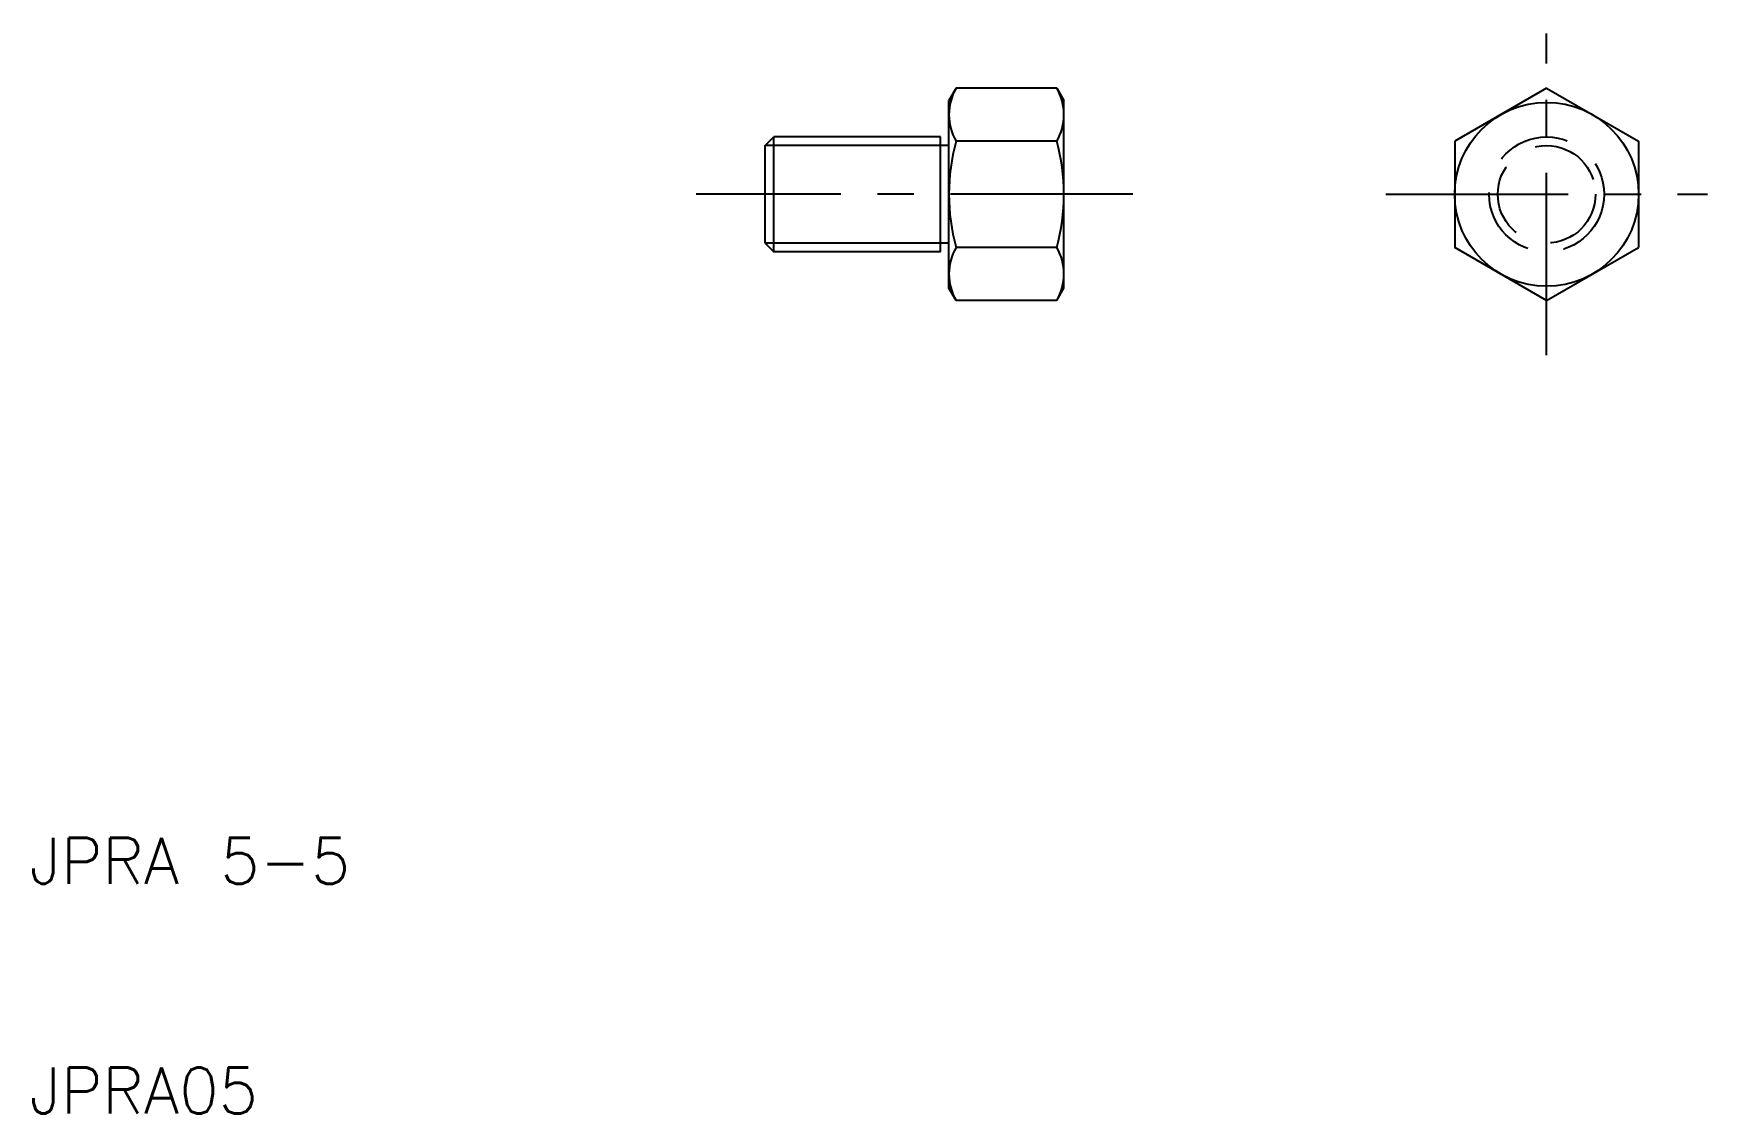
# Model space of a CAD drawing. Extents: x 10.2 to 83, y 10 to 57.
import ezdxf

# ---------------------------------------------------------------- set-up
doc = ezdxf.new("R2010")
doc.units = 0
doc.header["$LTSCALE"] = 0.25
doc.linetypes.add('CENTER', pattern=[50.8, 31.75, -6.35, 6.35, -6.35])
doc.linetypes.add('DASHED', pattern=[19.05, 12.7, -6.35])
doc.layers.get('0').update_dxf_attribs({"linetype": 'CONTINUOUS'})
doc.layers.add('CENTER', color=1, linetype='CENTER')
doc.styles.get("Standard").update_dxf_attribs({"font": 'txt.shx', "bigfont": 'extfont.shx'})

msp = doc.modelspace()

# ---------------------------------------------------------------- linework, layer by layer
for p, q in [((50.309, 54.619), (50, 54.083)), ((50, 52.125), (50, 54.083)), ((54.691, 54.619), (50.309, 54.619)), ((54.691, 54.619), (55, 54.083)), ((55, 45.917), (55, 54.083)), ((76, 54.619), (72, 52.309)), ((76, 54.619), (80, 52.309)), ((42, 52.125), (42.375, 52.5)), ((49.625, 52.5), (42.375, 52.5)), ((42.375, 47.5), (42.375, 52.5)), ((49.625, 52.125), (49.625, 52.5)), ((42, 47.875), (42, 52.125)), ((49.625, 47.875), (49.625, 52.125)), ((50, 52.125), (49.625, 52.125)), ((50, 47.875), (50, 52.125)), ((54.691, 52.309), (50.309, 52.309)), ((72, 52.309), (72, 47.691)), ((80, 52.309), (80, 47.691)), ((42, 47.875), (42.375, 47.5)), ((49.625, 47.5), (42.375, 47.5)), ((49.625, 47.5), (49.625, 47.875)), ((50, 47.875), (49.625, 47.875)), ((50, 45.917), (50, 47.875)), ((54.691, 47.691), (50.309, 47.691)), ((76, 45.381), (72, 47.691)), ((76, 45.381), (80, 47.691)), ((50.309, 45.381), (50, 45.917)), ((54.691, 45.381), (55, 45.917)), ((54.691, 45.381), (50.309, 45.381))]:
    msp.add_line(p, q)
at = {"color": 3}
for p, q in [((49.625, 52.125), (42, 52.125)), ((49.625, 47.875), (42, 47.875))]:
    msp.add_line(p, q, dxfattribs=at)
msp.add_circle((76, 50), 4)
at = {"color": 3, "linetype": 'DASHED'}
for radius in [2.5, 2.125]:
    msp.add_circle((76, 50), radius, dxfattribs=at)
for centre, radius, start, end in [((52.309, 53.464), 2.309, 150, 210), ((52.691, 53.464), 2.309, 330, 30), ((58.774, 50), 8.774, 164.73852, 195.26148), ((46.226, 50), 8.774, 344.73852, 15.26148), ((52.309, 46.536), 2.309, 150, 210), ((52.691, 46.536), 2.309, 330, 30)]:
    msp.add_arc(centre, radius, start, end)
at = {"layer": 'CENTER', "color": 1, "linetype": 'CENTER'}
for p, q in [((76, 43), (76, 57)), ((58, 50), (39, 50)), ((69, 50), (83, 50))]:
    msp.add_line(p, q, dxfattribs=at)

# ---------------------------------------------------------------- texts
for s, p in [('JPRA 5-5', (10, 20)), ('JPRA05', (10, 10))]:
    msp.add_text(s, height=2).set_placement(p)

doc.saveas('drawing.dxf')
